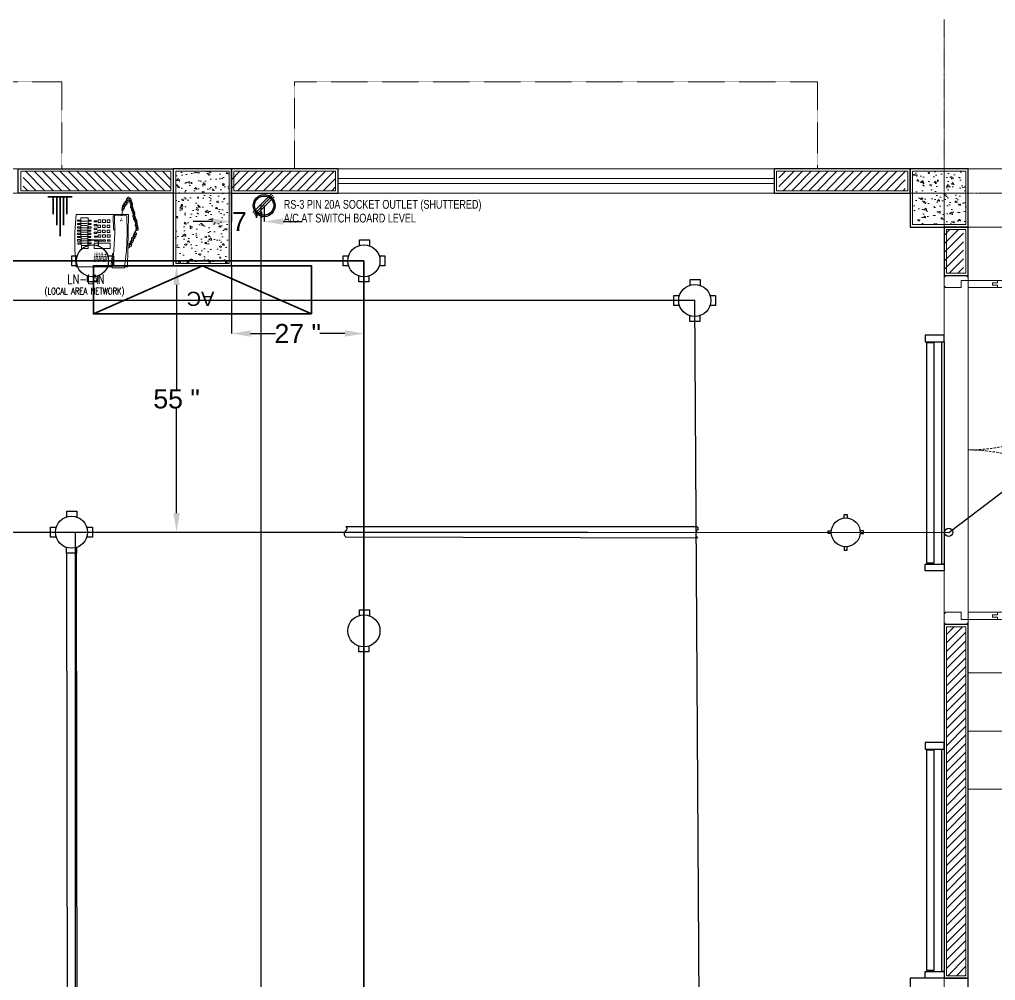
# Model space of a CAD drawing. Header units: inches. Extents: x -49881 to 95347, y -45374 to 27845.
# Drawn here: x 23279 to 28396, y -29115 to -24078 of the extents above; entities that cross this region are included whole.
import ezdxf

# ---------------------------------------------------------------- set-up
doc = ezdxf.new("R2010")
doc.units = ezdxf.units.IN
doc.header["$MEASUREMENT"] = 0
for name, pattern in [('DASH', [0.35, 0.25, -0.1]), ('DASHED', [0.75, 0.5, -0.25]), ('PHANTOMX2', [5, 2.5, -0.5, 0.5, -0.5, 0.5, -0.5])]:
    doc.linetypes.add(name, pattern=pattern)
doc.layers.get('Defpoints').update_dxf_attribs({"lineweight": 0})
for name, color, linetype in [('Cables', 7, 'Continuous'), ('COLLUM', 1, 'Continuous'), ('Layer 1', 7, 'Continuous'), ('Lights', 7, 'Continuous'), ('PVC Conduits and Circular Boxes', 7, 'Continuous'), ('Sockets', 7, 'Continuous'), ('wall 05', 3, 'Continuous')]:
    doc.layers.add(name, color=color, linetype=linetype)
for name, color, linetype, lineweight in [('DOOR', 115, 'Continuous', 15), ('E-LAN', 6, 'Continuous', 30), ('Glass', 142, 'Continuous', 9), ('grid', 9, 'Continuous', 13), ('HACTH', 8, 'Continuous', 9), ('HVAC', 46, 'Continuous', 30), ('Parapet', 253, 'Continuous', 15), ('Plaster Line', 9, 'Continuous', 15), ('Stair', 86, 'Continuous', 18), ('Sunshed', 5, 'Continuous', 15), ('WINDOW', 140, 'Continuous', 9)]:
    doc.layers.add(name, color=color, linetype=linetype, lineweight=lineweight)
doc.styles.get("Standard").update_dxf_attribs({"font": 'arial.ttf'})
doc.styles.add('Swiss721', font='swisscl.ttf')
doc.styles.add('TAVE1', font='ROMANS.shx', dxfattribs={"width": 0.75})
doc.dimstyles.get("Standard").update_dxf_attribs({"dimtxt": 100, "dimasz": 100, "dimexe": 0.18, "dimexo": 0.0625, "dimgap": 0.09, "dimtad": 0, "dimtih": 1, "dimtoh": 1, "dimdec": 0, "dimlfac": 0.03937, "dimzin": 0, "dimdsep": 46, "dimtxsty": 'Standard', "dimcen": 0.09, "dimclrd": 5, "dimclre": 5, "dimclrt": 256, "dimadec": 0, "dimazin": 0, "dimtfac": 1, "dimtdec": 0, "dimtofl": 0, "dimtmove": 0, "dimatfit": 3, "dimfxl": 1, "dimtolj": 1, "dimtzin": 0, "dimarcsym": 0})

# ---------------------------------------------------------------- blocks, each defined once
blk = doc.blocks.new('A$C0AFB10A6')
at = {"layer": 'Defpoints'}
for points in [[(0.25, 72), (0.25, 71.75), (0, 71.75), (0, 72)], [(5, 72), (5, 71.75), (4.75, 71.75), (4.75, 72)], [(0.25, 0), (0.25, 0.25), (0, 0.25), (0, 0)], [(5, 0), (5, 0.25), (4.75, 0.25), (4.75, 0)]]:
    blk.add_lwpolyline(points, close=True, dxfattribs=at)
at = {"layer": 'DOOR'}
for points in [[(5, 71), (3.5, 71), (3.5, 69.5), (0.25, 69.5), (0.25, 69.75), (0, 69.75), (0, 71.75), (0.25, 71.75), (0.25, 72), (4.75, 72), (4.75, 71.75), (5, 71.75), (5, 71)], [(10, 70.25), (10, 70), (11, 70), (11, 69.5), (5, 69.5), (5, 71), (11, 71), (11, 70.5), (10, 70.5), (10, 70.25), (10, 70.5), (11, 70.5), (11, 71), (32, 71), (32, 70.5), (33, 70.5), (33, 70), (32, 70), (32, 69.5), (11, 69.5), (40, 69.5), (40, 70), (35.99, 70.5), (35.99, 71), (32, 71)], [(5, 1), (3.5, 1), (3.5, 2.5), (0.25, 2.5), (0.25, 2.25), (0, 2.25), (0, 0.25), (0.25, 0.25), (0.25, 0), (4.75, 0), (4.75, 0.25), (5, 0.25), (5, 1)], [(10, 1.75), (10, 1.5), (11, 1.5), (11, 1), (5, 1), (5, 2.5), (11, 2.5), (11, 2), (10, 2), (10, 1.75), (10, 2), (11, 2), (11, 2.5), (32, 2.5), (32, 2), (33, 2), (33, 1.5), (32, 1.5), (32, 1), (11, 1), (40, 1), (40, 1.5), (35.99, 2), (35.99, 2.5), (32, 2.5)]]:
    blk.add_lwpolyline(points, dxfattribs=at)
at = {"layer": 'DOOR', "linetype": 'DASHED', "lineweight": 0}
for centre, start, end in [((4.98, 71.06), 270.038, 357.4531), ((4.98, 0.94), 2.5469, 89.962)]:
    blk.add_arc(centre, 35.06, start, end, dxfattribs=at)
at = {"layer": 'HACTH', "lineweight": 0, "ltscale": 10}
for p, q in [((5, 1), (5, 71)), ((0, 1.03), (0, 69.75))]:
    blk.add_line(p, q, dxfattribs=at)
blk = doc.blocks.new('TELEPHONE')
at = {"layer": 'Layer 1', "lineweight": 9}
for points in [[(10.92, 14.4), (10.74, 14.4), (10.62, 14.34), (10.62, 14.28), (10.56, 14.22), (10.5, 14.1), (10.5, 13.86), (10.56, 13.8), (10.62, 13.74), (10.68, 13.68)], [(10.8, 14.1), (10.8, 14.04), (10.98, 14.04), (10.98, 14.1), (11.04, 14.1), (11.04, 14.34)], [(11.1, 13.5), (11.16, 13.5), (11.28, 13.62), (11.28, 13.68), (11.34, 13.68), (11.34, 13.98), (11.28, 13.98), (11.28, 14.04), (11.22, 14.1), (11.16, 14.1), (11.1, 14.16), (10.92, 14.16), (10.86, 14.1), (10.8, 14.1)], [(9.9, 12.48), (9.72, 12.48), (9.48, 12.24), (9.48, 11.88), (9.6, 11.76)], [(10.02, 12.9), (9.9, 12.9), (9.78, 12.84), (9.72, 12.78), (9.66, 12.72), (9.66, 12.66), (9.6, 12.6), (9.6, 12.36), (9.66, 12.24), (9.66, 12.18), (9.72, 12.12)], [(9.72, 12.12), (9.96, 12.12), (9.96, 12.18), (10.02, 12.24)], [(10.26, 13.32), (10.14, 13.32), (10.08, 13.26), (10.02, 13.26), (9.96, 13.2), (9.9, 13.14), (9.84, 13.08), (9.78, 12.96), (9.78, 12.84), (9.84, 12.72), (9.84, 12.66), (9.9, 12.6), (9.96, 12.54)], [(9.96, 12.36), (9.96, 12.48), (9.78, 12.48)], [(10.02, 12.24), (10.02, 12.3), (9.96, 12.36)], [(10.2, 12.78), (10.14, 12.84), (10.14, 12.9), (10.02, 12.9)], [(10.5, 13.62), (10.32, 13.62), (10.26, 13.56), (10.2, 13.5), (10.08, 13.38), (10.08, 13.02), (10.14, 12.9), (10.2, 12.84)], [(10.44, 13.08), (10.44, 13.14), (10.38, 13.2), (10.32, 13.26), (10.26, 13.26), (10.2, 13.32), (10.14, 13.32)], [(10.2, 12.84), (10.38, 12.84), (10.44, 12.9), (10.44, 12.96)], [(10.74, 14.04), (10.68, 14.04), (10.56, 13.98), (10.5, 13.98), (10.32, 13.8), (10.32, 13.5), (10.38, 13.38), (10.38, 13.32), (10.44, 13.26)], [(10.44, 13.26), (10.68, 13.26), (10.68, 13.38), (10.74, 13.38)], [(10.44, 12.96), (10.44, 13.08)], [(10.68, 13.5), (10.68, 13.56), (10.62, 13.62), (10.5, 13.62)], [(10.92, 13.92), (10.86, 13.98), (10.8, 14.04), (10.68, 14.04)], [(10.68, 13.68), (10.74, 13.68), (10.74, 13.62), (10.8, 13.62), (10.8, 13.68), (10.86, 13.68), (10.92, 13.74), (10.92, 13.8)], [(10.74, 13.38), (10.74, 13.44), (10.68, 13.5)], [(10.92, 13.8), (10.92, 13.92)], [(11.1, 13.8), (11.04, 13.8), (11.04, 13.74), (10.98, 13.68), (10.98, 13.62), (11.04, 13.56)], [(11.04, 13.56), (11.04, 13.5), (11.1, 13.5)], [(11.16, 13.2), (11.28, 13.2), (11.34, 13.26), (11.46, 13.38), (11.46, 13.56), (11.4, 13.62), (11.4, 13.68), (11.34, 13.74), (11.28, 13.74), (11.28, 13.8), (11.1, 13.8)], [(11.22, 13.5), (11.16, 13.5), (11.1, 13.44)], [(11.1, 13.44), (11.1, 13.26)], [(11.1, 13.26), (11.1, 13.2), (11.16, 13.2)], [(11.22, 12.96), (11.22, 12.9), (11.4, 12.9), (11.46, 12.96), (11.52, 13.02), (11.52, 13.08), (11.58, 13.14), (11.58, 13.32), (11.52, 13.38), (11.52, 13.44), (11.46, 13.44), (11.4, 13.5), (11.16, 13.5)], [(11.34, 13.2), (11.28, 13.2), (11.28, 13.14), (11.22, 13.14), (11.22, 12.96)], [(11.34, 12.6), (11.28, 12.54), (11.22, 12.48), (11.22, 12.3)], [(11.22, 12.3), (11.28, 12.3), (11.28, 12.24)], [(11.4, 12.84), (11.28, 12.84), (11.28, 12.78)], [(11.28, 12.24), (11.34, 12.24), (11.4, 12.3), (11.46, 12.3), (11.52, 12.36), (11.52, 12.42), (11.58, 12.48), (11.58, 12.66), (11.52, 12.72), (11.52, 12.78), (11.46, 12.84), (11.4, 12.84)], [(11.28, 12.78), (11.28, 12.66), (11.34, 12.6)], [(11.34, 12.6), (11.46, 12.6), (11.52, 12.66), (11.58, 12.72), (11.64, 12.78), (11.64, 13.02), (11.58, 13.08), (11.52, 13.14), (11.46, 13.2), (11.34, 13.2)], [(11.4, 11.94), (11.46, 11.94), (11.52, 12), (11.58, 12), (11.64, 12.06), (11.64, 12.12), (11.7, 12.18), (11.7, 12.42), (11.64, 12.42), (11.64, 12.48), (11.58, 12.54), (11.52, 12.54), (11.46, 12.6), (11.34, 12.6)], [(11.4, 12.24), (11.34, 12.18), (11.34, 12.06), (11.4, 12)], [(11.46, 11.64), (11.52, 11.64), (11.58, 11.7), (11.64, 11.7), (11.7, 11.76), (11.7, 11.82), (11.76, 11.88), (11.76, 12.06), (11.7, 12.12), (11.7, 12.18), (11.64, 12.24), (11.58, 12.24), (11.52, 12.3), (11.46, 12.3), (11.4, 12.24)], [(0, 10.8), (-0.24, 7.2), (-0.24, 3.6), (0, 0)], [(0, 10.8), (10.8, 10.8)], [(0.96, 10.14), (2.46, 10.14)], [(0.96, 10.14), (0.96, 6.96), (1.08, 3.78)], [(2.46, 10.14), (2.4, 6.96), (2.52, 3.78)], [(7.44, -0.06), (7.8, 3.48), (7.98, 7.02), (7.92, 10.62)], [(7.68, 10.5), (7.92, 10.68)], [(7.68, 10.5), (7.74, 7.8), (7.98, 7.5)], [(7.98, 10.68), (7.92, 10.68), (7.92, 10.62)], [(10.44, 10.56), (7.98, 10.68)], [(9.66, 12.06), (9.54, 12.06), (9.42, 11.94), (9.42, 11.7), (9.48, 11.7), (9.48, 11.64), (9.6, 11.64)], [(9.42, 10.68), (9.6, 11.64)], [(9.6, 11.76), (9.66, 11.7), (9.78, 11.7), (9.78, 11.76), (9.84, 11.76), (9.84, 11.82)], [(9.84, 12), (9.78, 12.06), (9.66, 12.06)], [(9.84, 11.82), (9.84, 12)], [(9.96, -0.12), (10.38, 3.42), (10.56, 6.96), (10.5, 10.5)], [(10.5, 10.5), (10.5, 10.56), (10.44, 10.56)], [(10.8, 10.8), (10.62, 0)], [(11.4, 12), (11.4, 11.94)], [(11.46, 11.94), (11.4, 11.88), (11.4, 11.7)], [(11.4, 11.7), (11.46, 11.7), (11.46, 11.64)], [(11.52, 12), (11.46, 11.94)], [(11.64, 11.28), (11.76, 11.28), (11.82, 11.34), (11.88, 11.4), (11.88, 11.46), (11.94, 11.52), (11.94, 11.7), (11.88, 11.76), (11.88, 11.82), (11.82, 11.82), (11.76, 11.88), (11.52, 11.88)], [(11.64, 11.58), (11.58, 11.52)], [(11.58, 11.52), (11.58, 11.34)], [(11.58, 11.34), (11.58, 11.28), (11.64, 11.28)], [(11.7, 11.7), (11.7, 11.64), (11.64, 11.64)], [(11.76, 10.98), (11.82, 10.98), (11.88, 11.04), (11.94, 11.04), (12, 11.1), (12, 11.16), (12.06, 11.22), (12.06, 11.4), (12, 11.46), (12, 11.52), (11.94, 11.52), (11.88, 11.58), (11.82, 11.58), (11.76, 11.64), (11.7, 11.64), (11.64, 11.58), (11.7, 11.58)], [(11.76, 11.28), (11.7, 11.22), (11.7, 11.04)], [(11.7, 11.04), (11.76, 10.98)], [(11.76, 10.62), (11.7, 10.56), (11.7, 10.38)], [(11.7, 10.38), (11.76, 10.38), (11.76, 10.32)], [(11.82, 11.34), (11.82, 11.28), (11.76, 11.28)], [(11.88, 10.92), (11.76, 10.92), (11.76, 10.86)], [(11.76, 10.32), (11.82, 10.32), (11.88, 10.38), (11.94, 10.38), (12, 10.44), (12, 10.5), (12.06, 10.56), (12.06, 10.74), (12, 10.8), (12, 10.86), (11.94, 10.92), (11.88, 10.92)], [(11.76, 10.86), (11.76, 10.74)], [(11.76, 10.74), (11.82, 10.68)], [(11.82, 10.68), (11.76, 10.62)], [(11.82, 10.68), (11.94, 10.68), (12.06, 10.8), (12.12, 10.86), (12.12, 11.1), (12.06, 11.16), (12, 11.22), (12, 11.28), (11.88, 11.28), (11.82, 11.34)], [(11.88, 10.08), (11.88, 10.02), (11.94, 10.02), (12, 10.08), (12.06, 10.08), (12.12, 10.14), (12.12, 10.2), (12.18, 10.26), (12.18, 10.5), (12.12, 10.5), (12.12, 10.56), (12.06, 10.62), (12, 10.62), (11.94, 10.68), (11.82, 10.68)], [(11.94, 10.38), (11.88, 10.38), (11.88, 10.32), (11.82, 10.26), (11.82, 10.14), (11.88, 10.08)], [(11.94, 9.72), (12, 9.72), (12.06, 9.78), (12.12, 9.78), (12.18, 9.84), (12.18, 9.9), (12.24, 9.96), (12.24, 10.2), (12.18, 10.2), (12.18, 10.26), (12.12, 10.32), (12.06, 10.32), (12, 10.38), (11.94, 10.38)], [(12, 10.08), (11.94, 10.02)], [(12.12, 9.42), (12.18, 9.42), (12.24, 9.48), (12.3, 9.48), (12.36, 9.54), (12.42, 9.6), (12.42, 9.84), (12.36, 9.9), (12.36, 9.96), (12.3, 9.96), (12.24, 10.02), (12.18, 10.02), (12.12, 10.08), (12.06, 10.08), (12, 10.02)], [(0.84, 9.42), (0.3, 9.42), (0.3, 9.66), (0.84, 9.66)], [(0.84, 8.76), (0.3, 8.76), (0.3, 9), (0.84, 9)], [(0.84, 8.04), (0.3, 8.04), (0.3, 8.28), (0.84, 8.28)], [(0.84, 9.66), (0.84, 9.42)], [(0.84, 9), (0.84, 8.76)], [(0.84, 8.28), (0.84, 8.04)], [(2.28, 9.48), (1.08, 9.48)], [(2.28, 9), (1.08, 9)], [(2.28, 8.58), (1.08, 8.58)], [(2.28, 8.1), (1.08, 8.1)], [(3.12, 9.42), (2.58, 9.42), (2.58, 9.66), (3.12, 9.66)], [(3.12, 8.76), (2.58, 8.76), (2.58, 9), (3.12, 9)], [(3.12, 8.04), (2.58, 8.04), (2.58, 8.28), (3.12, 8.28)], [(3.12, 9.66), (3.12, 9.42)], [(3.12, 9), (3.12, 8.76)], [(3.12, 8.28), (3.12, 8.04)], [(4.26, 9.3), (3.72, 9.3), (3.72, 9.54), (4.26, 9.54)], [(4.26, 8.52), (3.72, 8.52), (3.72, 8.76), (4.26, 8.76)], [(4.26, 9.54), (4.26, 9.3)], [(4.26, 8.76), (4.26, 8.52)], [(4.5, 8.64), (5.04, 8.64)], [(4.5, 8.16), (4.5, 8.64)], [(5.04, 8.16), (4.5, 8.16)], [(4.56, 9.72), (5.1, 9.72)], [(4.56, 9.18), (4.56, 9.72)], [(5.1, 9.18), (4.56, 9.18)], [(5.04, 8.64), (5.04, 8.16)], [(5.1, 9.72), (5.1, 9.18)], [(6.06, 9.18), (5.46, 9.18), (5.46, 9.72), (6.06, 9.72)], [(6, 8.16), (5.46, 8.16), (5.46, 8.64), (6, 8.64)], [(6, 8.64), (6, 8.16)], [(6.06, 9.72), (6.06, 9.18)], [(6.96, 9.18), (6.42, 9.18), (6.42, 9.72), (6.96, 9.72)], [(6.96, 8.16), (6.42, 8.16), (6.42, 8.64), (6.96, 8.64)], [(6.96, 9.72), (6.96, 9.18)], [(6.96, 8.64), (6.96, 8.16)], [(9.24, 9.6), (9.18, 9.6), (9.18, 9.54), (9.24, 9.54), (9.24, 9.6)], [(9.18, 9.6), (9.18, 9.6)], [(9.3, 9.9), (9.36, 9.84), (9.36, 9.9), (9.3, 9.9)], [(9.54, 9.6), (9.48, 9.6), (9.48, 9.54), (9.54, 9.54), (9.54, 9.6)], [(9.48, 9.6), (9.48, 9.6)], [(11.94, 10.02), (11.88, 9.96), (11.88, 9.84), (11.94, 9.78), (11.94, 9.72)], [(12.12, 9.72), (12.06, 9.66), (12.06, 9.48)], [(12.06, 9.48), (12.12, 9.48), (12.12, 9.42)], [(12.18, 9.78), (12.12, 9.72)], [(12.3, 9.48), (12.3, 9.42), (12.24, 9.42), (12.24, 9.36), (12.18, 9.3), (12.18, 9.24), (12.24, 9.18)], [(12.3, 8.82), (12.24, 8.76), (12.24, 8.7), (12.18, 8.64), (12.18, 8.58), (12.24, 8.52)], [(12.36, 9.06), (12.3, 9.06), (12.24, 9)], [(12.24, 9), (12.24, 8.94), (12.3, 8.88), (12.3, 8.82), (12.36, 8.82)], [(12.24, 8.52), (12.24, 8.46), (12.3, 8.46)], [(12.36, 8.82), (12.42, 8.82), (12.42, 8.88), (12.48, 8.88), (12.6, 9), (12.6, 9.24), (12.54, 9.3), (12.54, 9.36), (12.48, 9.42), (12.42, 9.42), (12.36, 9.48), (12.3, 9.48)], [(12.3, 8.46), (12.36, 8.46), (12.42, 8.52), (12.48, 8.58), (12.54, 8.64), (12.54, 8.94), (12.42, 9.06), (12.36, 9.06)], [(12.42, 8.52), (12.36, 8.46)], [(12.36, 8.46), (12.36, 8.22)], [(12.36, 8.22), (12.36, 8.16), (12.42, 8.16)], [(12.42, 7.5), (12.6, 7.5), (12.72, 7.62), (12.78, 7.62), (12.78, 7.68), (12.84, 7.74), (12.84, 7.92), (12.78, 7.98), (12.78, 8.04), (12.72, 8.1), (12.66, 8.16), (12.6, 8.16), (12.48, 8.22)], [(12.48, 8.22), (12.42, 8.22), (12.42, 8.16)], [(12.42, 8.16), (12.42, 7.92)], [(0.84, 7.38), (0.3, 7.38), (0.3, 7.62), (0.84, 7.62)], [(0.84, 6.72), (0.3, 6.72), (0.3, 6.96), (0.84, 6.96)], [(0.84, 6.06), (0.3, 6.06), (0.3, 6.3), (0.84, 6.3)], [(0.84, 7.62), (0.84, 7.38)], [(0.84, 6.96), (0.84, 6.72)], [(0.84, 6.3), (0.84, 6.06)], [(2.28, 7.62), (1.08, 7.62)], [(2.28, 7.2), (1.08, 7.2)], [(2.28, 6.72), (1.08, 6.72)], [(2.28, 6.3), (1.08, 6.3)], [(3.06, 7.38), (2.52, 7.38), (2.52, 7.62), (3.06, 7.62)], [(3.06, 6.72), (2.52, 6.72), (2.52, 6.96), (3.06, 6.96)], [(3.06, 6.06), (2.52, 6.06), (2.52, 6.3), (3.06, 6.3)], [(3.06, 7.62), (3.06, 7.38)], [(3.06, 6.96), (3.06, 6.72)], [(3.06, 6.3), (3.06, 6.06)], [(4.26, 7.74), (3.72, 7.74), (3.72, 7.98), (4.26, 7.98)], [(4.26, 6.9), (3.72, 6.9), (3.72, 7.2), (4.26, 7.2)], [(4.32, 6.12), (3.78, 6.12), (3.78, 6.36), (4.32, 6.36)], [(4.26, 7.98), (4.26, 7.74)], [(4.26, 7.2), (4.26, 6.9)], [(4.32, 6.36), (4.32, 6.12)], [(4.5, 7.62), (5.1, 7.62)], [(4.5, 7.08), (4.5, 7.62)], [(5.1, 7.08), (4.5, 7.08)], [(4.56, 6.6), (5.1, 6.6)], [(4.56, 6.12), (4.56, 6.6)], [(5.1, 6.12), (4.56, 6.12)], [(5.1, 7.62), (5.1, 7.08)], [(5.1, 6.6), (5.1, 6.12)], [(6, 7.08), (5.46, 7.08), (5.46, 7.62), (6, 7.62)], [(6.06, 6.12), (5.46, 6.12), (5.46, 6.6), (6.06, 6.6)], [(6, 7.62), (6, 7.08)], [(6.06, 6.6), (6.06, 6.12)], [(6.96, 7.08), (6.42, 7.08), (6.42, 7.62), (6.96, 7.62)], [(7.02, 6.12), (6.42, 6.12), (6.42, 6.6), (7.02, 6.6)], [(6.96, 7.62), (6.96, 7.08)], [(7.02, 6.6), (7.02, 6.12)], [(11.94, 6.24), (11.76, 6.24), (11.7, 6.18), (11.46, 5.94), (11.46, 5.76), (11.52, 5.7), (11.52, 5.64), (11.58, 5.52), (11.64, 5.52)], [(12.18, 6.66), (12.06, 6.66), (12, 6.6), (11.94, 6.6), (11.88, 6.54), (11.82, 6.48), (11.76, 6.42), (11.76, 6.36), (11.7, 6.24), (11.7, 6.18), (11.76, 6.12), (11.76, 6), (11.88, 5.88)], [(12.36, 7.08), (12.3, 7.02), (12.12, 7.02), (12.06, 6.96), (12, 6.9), (11.94, 6.84), (11.94, 6.48), (12, 6.42), (12, 6.36), (12.06, 6.3)], [(12.12, 6.12), (12.12, 6.18), (12.06, 6.18), (12.06, 6.24), (11.94, 6.24)], [(12.36, 7.44), (12.3, 7.44), (12.12, 7.26), (12.12, 7.2), (12.06, 7.14), (12.06, 6.9), (12.12, 6.84), (12.18, 6.78), (12.24, 6.72)], [(12.06, 6.3), (12.12, 6.3), (12.18, 6.24), (12.24, 6.3), (12.3, 6.3), (12.3, 6.36), (12.36, 6.42), (12.36, 6.48), (12.3, 6.54)], [(12.3, 6.54), (12.3, 6.6), (12.24, 6.6), (12.24, 6.66), (12.12, 6.66)], [(12.48, 6.96), (12.42, 6.96), (12.42, 7.02), (12.36, 7.02), (12.36, 7.08), (12.3, 7.08), (12.24, 7.02)], [(12.24, 6.72), (12.24, 6.66), (12.36, 6.66), (12.36, 6.72), (12.42, 6.72), (12.48, 6.78), (12.48, 6.84)], [(12.48, 7.86), (12.42, 7.86), (12.36, 7.8)], [(12.36, 7.8), (12.36, 7.5), (12.42, 7.5)], [(12.42, 7.92), (12.42, 7.86), (12.48, 7.86)], [(12.48, 6.84), (12.48, 6.96)], [(0.84, 5.34), (0.3, 5.34), (0.3, 5.64), (0.84, 5.64)], [(0.9, 4.68), (0.36, 4.68), (0.36, 4.98), (0.9, 4.98)], [(0.84, 5.64), (0.84, 5.34)], [(0.9, 4.98), (0.9, 4.68)], [(2.28, 5.82), (1.08, 5.82)], [(2.34, 5.4), (1.08, 5.4)], [(2.34, 4.92), (1.14, 4.92)], [(2.34, 4.44), (1.14, 4.44)], [(3.12, 5.4), (2.58, 5.4), (2.58, 5.64), (3.12, 5.64)], [(3.12, 4.74), (2.58, 4.74), (2.58, 4.98), (3.12, 4.98)], [(3.12, 5.64), (3.12, 5.4)], [(3.12, 4.98), (3.12, 4.74)], [(3.72, 4.92), (7.02, 4.92)], [(3.72, 3.84), (3.72, 4.92)], [(4.32, 5.34), (3.78, 5.34), (3.78, 5.58), (4.32, 5.58)], [(4.32, 5.58), (4.32, 5.34)], [(4.68, 5.58), (5.28, 5.58)], [(4.68, 5.34), (4.68, 5.58)], [(5.28, 5.34), (4.68, 5.34)], [(5.28, 5.58), (5.28, 5.34)], [(6.06, 5.34), (5.52, 5.34), (5.52, 5.58), (6.06, 5.58)], [(6.06, 5.58), (6.06, 5.34)], [(7.02, 5.34), (6.48, 5.34), (6.48, 5.58), (7.02, 5.58)], [(7.02, 5.58), (7.02, 5.34)], [(7.02, 4.92), (7.02, 3.84)], [(11.1, 4.14), (10.68, 3.84)], [(11.46, 5.04), (11.34, 5.04), (11.28, 4.98), (11.22, 4.98), (10.98, 4.74), (10.98, 4.56), (11.04, 4.5), (11.04, 4.38), (11.16, 4.26)], [(11.22, 4.62), (11.1, 4.62), (10.98, 4.5), (10.98, 4.26), (11.04, 4.2), (11.1, 4.2), (11.1, 4.14)], [(11.58, 5.46), (11.52, 5.46), (11.4, 5.4), (11.34, 5.4), (11.28, 5.34), (11.22, 5.28), (11.16, 5.22), (11.16, 4.8), (11.28, 4.68)], [(11.16, 4.26), (11.34, 4.26), (11.34, 4.32), (11.4, 4.32), (11.4, 4.5)], [(11.4, 4.5), (11.4, 4.56), (11.34, 4.56), (11.34, 4.62), (11.22, 4.62)], [(11.28, 4.68), (11.52, 4.68), (11.52, 4.8)], [(11.76, 5.82), (11.64, 5.82), (11.52, 5.76), (11.46, 5.76), (11.4, 5.7), (11.4, 5.58), (11.34, 5.52), (11.34, 5.28), (11.4, 5.22), (11.46, 5.16), (11.46, 5.1)], [(11.52, 4.92), (11.52, 4.98), (11.46, 4.98), (11.46, 5.04), (11.34, 5.04)], [(11.46, 5.1), (11.52, 5.1), (11.52, 5.04), (11.64, 5.04), (11.64, 5.1), (11.7, 5.1), (11.7, 5.16), (11.76, 5.16), (11.76, 5.22)], [(11.76, 5.34), (11.7, 5.34), (11.7, 5.4), (11.64, 5.4), (11.64, 5.46), (11.52, 5.46)], [(11.52, 4.8), (11.52, 4.92)], [(11.64, 5.52), (11.64, 5.46), (11.82, 5.46), (11.82, 5.52), (11.88, 5.52), (11.88, 5.7)], [(11.88, 5.7), (11.88, 5.76), (11.82, 5.76), (11.82, 5.82), (11.7, 5.82)], [(11.76, 5.22), (11.76, 5.34)], [(2.52, 3.78), (1.08, 3.78)], [(7.02, 3.84), (3.72, 3.84)], [(3.78, 2.16), (3.84, 2.16), (3.84, 2.22), (3.78, 2.22), (3.78, 2.16)], [(3.84, 2.82), (3.9, 2.82), (3.9, 2.88), (3.84, 2.88), (3.84, 2.82)], [(4.14, 2.16), (4.2, 2.16), (4.2, 2.22), (4.14, 2.22), (4.14, 2.16)], [(4.2, 2.82), (4.26, 2.82), (4.26, 2.88), (4.2, 2.88), (4.2, 2.82)], [(4.44, 2.16), (4.5, 2.16), (4.5, 2.22), (4.44, 2.22), (4.44, 2.16)], [(4.5, 2.82), (4.56, 2.82), (4.56, 2.88), (4.5, 2.88), (4.5, 2.82)], [(4.74, 2.16), (4.8, 2.16), (4.8, 2.22), (4.74, 2.22), (4.74, 2.16)], [(4.8, 2.52), (4.86, 2.52), (4.86, 2.58), (4.8, 2.58), (4.8, 2.52)], [(4.86, 2.82), (4.92, 2.82), (4.92, 2.88), (4.86, 2.88), (4.86, 2.82)], [(5.1, 2.52), (5.16, 2.52), (5.16, 2.58), (5.1, 2.52)], [(5.1, 2.16), (5.16, 2.16), (5.16, 2.22), (5.1, 2.22), (5.1, 2.16)], [(5.16, 2.82), (5.22, 2.82), (5.22, 2.88), (5.16, 2.88), (5.16, 2.82)], [(5.4, 2.16), (5.46, 2.16), (5.46, 2.22), (5.4, 2.22), (5.4, 2.16)], [(5.46, 2.82), (5.52, 2.82), (5.52, 2.88), (5.46, 2.88), (5.46, 2.82)], [(5.7, 2.16), (5.76, 2.16), (5.76, 2.22), (5.7, 2.22), (5.7, 2.16)], [(5.76, 2.82), (5.82, 2.82), (5.82, 2.88), (5.76, 2.88), (5.76, 2.82)], [(5.76, 2.52), (5.82, 2.52), (5.76, 2.58), (5.76, 2.52)], [(6, 2.16), (6.06, 2.16), (6.06, 2.22), (6, 2.22), (6, 2.16)], [(6.06, 2.52), (6.12, 2.52), (6.12, 2.58), (6.06, 2.58), (6.06, 2.52)], [(6.12, 2.82), (6.18, 2.82), (6.18, 2.88), (6.12, 2.88), (6.12, 2.82)], [(6.36, 2.16), (6.42, 2.16), (6.42, 2.22), (6.36, 2.22), (6.36, 2.16)], [(6.42, 2.82), (6.48, 2.82), (6.48, 2.88), (6.42, 2.88), (6.42, 2.82)], [(7.14, 0.12), (7.5, 2.7)], [(7.5, 2.7), (7.74, 2.88)], [(7.32, 0), (0, 0)], [(3.72, 1.2), (3.66, 1.2), (3.66, 1.14), (3.72, 1.14), (3.72, 1.2)], [(3.66, 1.2), (3.66, 1.2)], [(3.72, 1.8), (3.78, 1.8), (3.78, 1.86), (3.72, 1.86), (3.72, 1.8)], [(3.72, 1.5), (3.78, 1.5), (3.72, 1.56), (3.72, 1.5)], [(4.08, 1.2), (4.02, 1.2), (4.02, 1.14), (4.08, 1.14), (4.08, 1.2)], [(4.02, 1.2), (4.02, 1.2)], [(4.08, 1.8), (4.14, 1.8), (4.14, 1.86), (4.08, 1.86), (4.08, 1.8)], [(4.38, 1.2), (4.32, 1.2), (4.32, 1.14), (4.38, 1.14), (4.38, 1.2)], [(4.32, 1.2), (4.32, 1.2)], [(4.38, 1.8), (4.44, 1.8), (4.44, 1.86), (4.38, 1.86), (4.38, 1.8)], [(4.38, 1.5), (4.44, 1.5), (4.38, 1.56), (4.38, 1.5)], [(4.68, 1.2), (4.62, 1.2), (4.62, 1.14), (4.68, 1.14), (4.68, 1.2)], [(4.62, 1.2), (4.62, 1.2)], [(4.68, 1.5), (4.74, 1.5), (4.74, 1.56), (4.68, 1.56), (4.68, 1.5)], [(4.74, 1.8), (4.8, 1.8), (4.8, 1.86), (4.74, 1.86), (4.74, 1.8)], [(4.92, 1.2), (4.98, 1.2), (4.98, 1.14), (5.04, 1.2), (4.92, 1.2)], [(5.04, 1.8), (5.1, 1.8), (5.1, 1.86), (5.04, 1.86), (5.04, 1.8)], [(5.34, 1.2), (5.28, 1.2), (5.28, 1.14), (5.34, 1.14), (5.34, 1.2)], [(5.28, 1.2), (5.28, 1.2)], [(5.34, 1.8), (5.4, 1.8), (5.4, 1.86), (5.34, 1.86), (5.34, 1.8)], [(5.64, 1.2), (5.58, 1.2), (5.58, 1.14), (5.64, 1.14), (5.64, 1.2)], [(5.58, 1.2), (5.58, 1.2)], [(5.64, 1.8), (5.7, 1.8), (5.7, 1.86), (5.64, 1.86), (5.64, 1.8)], [(5.64, 1.5), (5.7, 1.5), (5.64, 1.56), (5.64, 1.5)], [(5.94, 1.2), (5.88, 1.2), (5.88, 1.14), (5.94, 1.14), (5.94, 1.2)], [(5.88, 1.2), (5.88, 1.2)], [(5.94, 1.5), (6, 1.5), (6, 1.56), (5.94, 1.56), (5.94, 1.5)], [(6, 1.8), (6.06, 1.8), (6.06, 1.86), (6, 1.86), (6, 1.8)], [(6.3, 1.2), (6.24, 1.2), (6.24, 1.14), (6.3, 1.14), (6.3, 1.2)], [(6.24, 1.2), (6.24, 1.2)], [(6.3, 1.8), (6.36, 1.8), (6.36, 1.86), (6.3, 1.86), (6.3, 1.8)], [(7.44, -0.12), (7.14, 0.12)], [(10.62, 0), (10.02, 0)], [(7.44, -0.06), (7.44, -0.12), (7.5, -0.18)], [(7.5, -0.18), (9.96, -0.18), (9.96, -0.12)]]:
    blk.add_lwpolyline(points, dxfattribs=at)
for points, knots in [([(9.96, 12.54), (9.96, 12.54), (10.02, 12.54), (10.02, 12.54), (10.18, 12.52), (10.22, 12.56), (10.2, 12.72), (10.2, 12.72), (10.2, 12.78), (10.2, 12.78)], [0, 0, 0, 0, 1, 1, 1, 2, 2, 2, 3, 3, 3, 3]), ([(12.24, 9.18), (12.24, 9.18), (12.24, 9.12), (12.24, 9.12), (12.24, 9.12), (12.36, 9.12), (12.36, 9.12), (12.5, 9.29), (12.56, 9.22), (12.54, 9.42), (12.54, 9.42), (12.54, 9.6), (12.54, 9.6), (12.54, 9.6), (12.48, 9.66), (12.48, 9.66), (12.48, 9.66), (12.42, 9.72), (12.42, 9.72), (12.42, 9.72), (12.3, 9.72), (12.3, 9.72), (12.3, 9.72), (12.24, 9.78), (12.24, 9.78), (12.24, 9.78), (12.18, 9.78), (12.18, 9.78), (12.18, 9.78), (12.12, 9.72), (12.12, 9.72)], [0, 0, 0, 0, 1, 1, 1, 2, 2, 2, 3, 3, 3, 4, 4, 4, 5, 5, 5, 6, 6, 6, 7, 7, 7, 8, 8, 8, 9, 9, 9, 10, 10, 10, 10]), ([(12.42, 8.16), (12.42, 8.16), (12.48, 8.16), (12.48, 8.16), (12.75, 8.43), (12.64, 8.25), (12.66, 8.64), (12.66, 8.64), (12.66, 8.7), (12.66, 8.7), (12.66, 8.7), (12.6, 8.7), (12.6, 8.7), (12.6, 8.7), (12.54, 8.76), (12.54, 8.76), (12.54, 8.76), (12.48, 8.82), (12.48, 8.82), (12.48, 8.82), (12.3, 8.82), (12.3, 8.82)], [0, 0, 0, 0, 1, 1, 1, 2, 2, 2, 3, 3, 3, 4, 4, 4, 5, 5, 5, 6, 6, 6, 7, 7, 7, 7]), ([(12.48, 7.86), (12.48, 7.86), (12.54, 7.86), (12.54, 7.86), (12.81, 8.13), (12.7, 7.96), (12.72, 8.34), (12.72, 8.34), (12.72, 8.4), (12.72, 8.4), (12.72, 8.4), (12.66, 8.4), (12.66, 8.4), (12.66, 8.4), (12.6, 8.46), (12.6, 8.46), (12.6, 8.46), (12.54, 8.46), (12.54, 8.46), (12.54, 8.46), (12.48, 8.52), (12.48, 8.52), (12.48, 8.52), (12.42, 8.52), (12.42, 8.52)], [0, 0, 0, 0, 1, 1, 1, 2, 2, 2, 3, 3, 3, 4, 4, 4, 5, 5, 5, 6, 6, 6, 7, 7, 7, 8, 8, 8, 8]), ([(11.88, 5.88), (11.88, 5.88), (11.94, 5.88), (11.94, 5.88), (12.1, 5.86), (12.14, 5.9), (12.12, 6.06), (12.12, 6.06), (12.12, 6.12), (12.12, 6.12)], [0, 0, 0, 0, 1, 1, 1, 2, 2, 2, 3, 3, 3, 3]), ([(12.36, 7.44), (12.36, 7.44), (12.42, 7.44), (12.42, 7.44), (12.6, 7.63), (12.52, 7.49), (12.54, 7.8), (12.54, 7.8), (12.48, 7.86), (12.48, 7.86)], [0, 0, 0, 0, 1, 1, 1, 2, 2, 2, 3, 3, 3, 3]), ([(3.84, 2.52), (3.84, 2.52), (3.9, 2.52), (3.9, 2.52), (3.9, 2.52), (3.84, 2.52), (3.84, 2.52), (3.84, 2.52), (3.84, 2.58), (3.84, 2.58), (3.84, 2.58), (3.84, 2.52), (3.84, 2.52)], [0, 0, 0, 0, 1, 1, 1, 2, 2, 2, 3, 3, 3, 4, 4, 4, 4]), ([(4.14, 2.52), (4.14, 2.52), (4.2, 2.52), (4.2, 2.52), (4.2, 2.52), (4.2, 2.58), (4.2, 2.58), (4.2, 2.58), (4.2, 2.52), (4.2, 2.52), (4.2, 2.52), (4.14, 2.52), (4.14, 2.52)], [0, 0, 0, 0, 1, 1, 1, 2, 2, 2, 3, 3, 3, 4, 4, 4, 4]), ([(4.5, 2.52), (4.5, 2.52), (4.56, 2.52), (4.56, 2.52), (4.56, 2.52), (4.5, 2.52), (4.5, 2.52), (4.5, 2.52), (4.5, 2.58), (4.5, 2.58), (4.5, 2.58), (4.5, 2.52), (4.5, 2.52)], [0, 0, 0, 0, 1, 1, 1, 2, 2, 2, 3, 3, 3, 4, 4, 4, 4]), ([(5.4, 2.52), (5.4, 2.52), (5.46, 2.52), (5.46, 2.52), (5.46, 2.52), (5.46, 2.58), (5.46, 2.58), (5.46, 2.58), (5.46, 2.52), (5.46, 2.52), (5.46, 2.52), (5.4, 2.52), (5.4, 2.52)], [0, 0, 0, 0, 1, 1, 1, 2, 2, 2, 3, 3, 3, 4, 4, 4, 4]), ([(6.36, 2.52), (6.36, 2.52), (6.42, 2.52), (6.42, 2.52), (6.42, 2.52), (6.42, 2.58), (6.42, 2.58), (6.42, 2.58), (6.42, 2.52), (6.42, 2.52), (6.42, 2.52), (6.36, 2.52), (6.36, 2.52)], [0, 0, 0, 0, 1, 1, 1, 2, 2, 2, 3, 3, 3, 4, 4, 4, 4]), ([(4.02, 1.5), (4.02, 1.5), (4.08, 1.5), (4.08, 1.5), (4.08, 1.5), (4.08, 1.56), (4.08, 1.56), (4.08, 1.56), (4.08, 1.5), (4.08, 1.5), (4.08, 1.5), (4.02, 1.5), (4.02, 1.5)], [0, 0, 0, 0, 1, 1, 1, 2, 2, 2, 3, 3, 3, 4, 4, 4, 4]), ([(4.98, 1.5), (4.98, 1.5), (5.04, 1.5), (5.04, 1.5), (5.04, 1.5), (5.04, 1.56), (5.04, 1.56), (5.04, 1.56), (5.04, 1.5), (5.04, 1.5), (5.04, 1.5), (4.98, 1.5), (4.98, 1.5)], [0, 0, 0, 0, 1, 1, 1, 2, 2, 2, 3, 3, 3, 4, 4, 4, 4]), ([(5.28, 1.5), (5.28, 1.5), (5.34, 1.5), (5.34, 1.5), (5.34, 1.5), (5.34, 1.56), (5.34, 1.56), (5.34, 1.56), (5.34, 1.5), (5.34, 1.5), (5.34, 1.5), (5.28, 1.5), (5.28, 1.5)], [0, 0, 0, 0, 1, 1, 1, 2, 2, 2, 3, 3, 3, 4, 4, 4, 4]), ([(6.24, 1.5), (6.24, 1.5), (6.3, 1.5), (6.3, 1.5), (6.3, 1.5), (6.3, 1.56), (6.3, 1.56), (6.3, 1.56), (6.3, 1.5), (6.3, 1.5), (6.3, 1.5), (6.24, 1.5), (6.24, 1.5)], [0, 0, 0, 0, 1, 1, 1, 2, 2, 2, 3, 3, 3, 4, 4, 4, 4])]:
    blk.add_open_spline(points, degree=3, knots=knots, dxfattribs=at)
blk = doc.blocks.new('ASDSAETR')
for p, q in [((51404, -7188.31), (51404, -7197.3)), ((51404, -7190.29), (51410.36, -7190.29)), ((51404, -7191.55), (51414.43, -7191.55)), ((51404, -7192.81), (51418.49, -7192.81)), ((51404, -7194.07), (51414.43, -7194.07)), ((51404, -7195.33), (51410.36, -7195.33))]:
    blk.add_line(p, q)
blk = doc.blocks.new('A$C63C712C3')
at = {"ltscale": 2}
for p, q in [((39.8, 42), (33.8, 42)), ((39.8, 15.9), (33.8, 15.9)), ((1230.6, 42), (1236.6, 42)), ((1230.6, 15.9), (1236.6, 15.9))]:
    blk.add_line(p, q, dxfattribs=at)
for points in [[(35.5, 102.6), (0, 102.6), (0, 0), (35.5, 0)], [(35.5, 102.6), (1235.5, 102.6), (1235.5, 90.2), (35.5, 90.2)], [(1235.5, 102.6), (1270.9, 102.6), (1270.9, 0), (1235.5, 0)], [(39.8, 47.6), (1230.6, 47.6), (1230.6, 10.1), (39.8, 10.1)]]:
    blk.add_lwpolyline(points, close=True, dxfattribs=at)
blk = doc.blocks.new('*D223')
at = {"color": 5, "lineweight": -2, "transparency": 16777216}
for p, q in [((24389.8, -25369.2), (24389.8, -25724.2)), ((25084.5, -25343.2), (25084.5, -25724.2)), ((24489.8, -25724), (24620.5, -25724)), ((24984.5, -25724), (24853.8, -25724))]:
    blk.add_line(p, q, dxfattribs=at)
at = {"color": 5, "transparency": 16777216}
for points in [[(24489.8, -25707.4), (24489.8, -25740.7), (24389.8, -25724)], [(24984.5, -25707.4), (24984.5, -25740.7), (25084.5, -25724)]]:
    blk.add_solid(points, dxfattribs=at)
at = {"layer": 'Defpoints', "color": 0, "transparency": 16777216}
for p in [(24389.8, -25369.2), (25084.5, -25343.1), (25084.5, -25724)]:
    blk.add_point(p, dxfattribs=at)
at = {"transparency": 16777216, "insert": (24737.2, -25724), "char_height": 100, "attachment_point": 5}
blk.add_mtext('\\A1;27 "', dxfattribs=at)
blk = doc.blocks.new('*D224')
at = {"color": 5, "lineweight": -2, "transparency": 16777216}
for p, q in [((24389.8, -24988.2), (24389.8, -25137.3)), ((24561.2, -25053.6), (24561.2, -25137.3)), ((24289.8, -25137.1), (24189.8, -25137.1)), ((24661.2, -25137.1), (24761.2, -25137.1))]:
    blk.add_line(p, q, dxfattribs=at)
at = {"color": 5, "transparency": 16777216}
for points in [[(24289.8, -25120.5), (24289.8, -25153.8), (24389.8, -25137.1)], [(24661.2, -25120.5), (24661.2, -25153.8), (24561.2, -25137.1)]]:
    blk.add_solid(points, dxfattribs=at)
at = {"layer": 'Defpoints', "color": 0, "transparency": 16777216}
for p in [(24389.8, -24988.2), (24561.2, -25053.5), (24389.8, -25137.1)]:
    blk.add_point(p, dxfattribs=at)
at = {"transparency": 16777216, "insert": (24475.5, -25137.1), "char_height": 100, "attachment_point": 5}
blk.add_mtext('\\A1;7 "', dxfattribs=at)
blk = doc.blocks.new('*D225')
at = {"color": 5, "lineweight": -2, "transparency": 16777216}
for p, q in [((24085.1, -25369.2), (24102.2, -25369.2)), ((24102, -25469.2), (24102, -26016.5)), ((24102, -26665.6), (24102, -26118.3)), ((23551.1, -26765.6), (24102.2, -26765.6))]:
    blk.add_line(p, q, dxfattribs=at)
at = {"color": 5, "transparency": 16777216}
for points in [[(24085.3, -25469.2), (24118.7, -25469.2), (24102, -25369.2)], [(24085.3, -26665.6), (24118.7, -26665.6), (24102, -26765.6)]]:
    blk.add_solid(points, dxfattribs=at)
at = {"layer": 'Defpoints', "color": 0, "transparency": 16777216}
for p in [(24085, -25369.2), (24102, -25369.2), (23551, -26765.6)]:
    blk.add_point(p, dxfattribs=at)
at = {"transparency": 16777216, "insert": (24102, -26067.4), "char_height": 100, "attachment_point": 5}
blk.add_mtext('\\A1;55 "', dxfattribs=at)

msp = doc.modelspace()

# ---------------------------------------------------------------- hatches: boundary and pattern name
at = {"layer": 'HACTH', "lineweight": 0}
h = msp.add_hatch(dxfattribs=at)
h.set_pattern_fill('ANSI31', color=256, scale=254, style=0)
h.set_pattern_definition([(135, (3464063.196, -4416097.753), (22.4506403, 22.4506403), [])])
h.paths.add_polyline_path([(23297.6, -24873.9), (24072.3, -24873.9), (24072.3, -24975.5), (23297.6, -24975.5)])
h = msp.add_hatch(dxfattribs=at)
h.set_pattern_fill('AR-CONC', color=256, scale=12.7, style=0)
h.set_pattern_definition([(50, (-3410406.77, -4407741.15), (91.0920432, -7.9695211), [9.525, -104.775]), (355, (-3410406.77, -4407741.15), (-17.6214194, 95.528401), [7.62, -83.82]), (100.4514, (-3410399.18, -4407741.82), (73.4706915, 87.5588218), [8.0950041, -89.0450482]), (46.1842, (-3410406.77, -4407715.75), (135.5396132, -21.0209148), [14.2875, -157.1625]), (96.6356, (-3410395.47, -4407717.5), (118.7021636, 123.7129696), [12.1425066, -133.567551]), (351.1842, (-3410406.77, -4407715.75), (118.702067, 123.7130623), [11.43, -125.73]), (21, (-3410394.07, -4407722.1), (75.8071956, -51.1325991), [9.525, -104.775]), (326, (-3410394.07, -4407722.1), (30.9010472, 92.0940557), [7.62, -83.82]), (71.4514, (-3410387.75, -4407726.36), (106.7082738, 40.9613731), [8.0950041, -89.0450482]), (37.5, (-3410406.768, -4407741.153), (1.54430163, 42.27751944), [0, -82.804, 0, -85.09, 0, -84.1375]), (7.5, (-3410406.77, -4407741.153), (33.40983126, 50.0902874), [0, -48.514, 0, -80.899, 0, -32.0675]), (327.5, (-3410435.09, -4407741.153), (67.7954494, -2.8644687), [0, -31.75, 0, -99.06, 0, -131.445]), (317.5, (-3410447.79, -4407741.153), (74.0646435, 12.71333276), [0, -41.275, 0, -65.786, 0, -93.345])])
h.paths.add_polyline_path([(24097.7, -25356.5), (24377.1, -25356.5), (24377.1, -24873.9), (24097.7, -24873.9)])
h = msp.add_hatch(dxfattribs=at)
h.set_pattern_fill('ANSI31', color=256, scale=254, style=0)
h.set_pattern_definition([(45, (-3415601.068, -4416097.753), (-22.4506403, 22.4506403), [])])
h.paths.add_polyline_path([(24935.9, -24975.5), (24935.9, -24873.9), (24389.8, -24873.9), (24389.8, -24975.5)])
h = msp.add_hatch(dxfattribs=at)
h.set_pattern_fill('ANSI31', color=256, scale=254, style=0)
h.set_pattern_definition([(45, (-3415928.688, -4416097.753), (-22.4506403, 22.4506403), [])])
h.paths.add_polyline_path([(28227.8, -25178.7), (28126.2, -25178.7), (28126.2, -25407.3), (28227.8, -25407.3)])
h.paths.add_polyline_path([(27260, -24873.9), (27260, -24975.5), (27923, -24975.5), (27923, -24873.9)])
h = msp.add_hatch(dxfattribs=at)
h.set_pattern_fill('AR-CONC', color=256, scale=12.7, style=0)
h.set_pattern_definition([(50, (-3415915.99, -4416097.75), (91.0920432, -7.9695211), [9.525, -104.775]), (355, (-3415915.99, -4416097.75), (-17.6214194, 95.528401), [7.62, -83.82]), (100.4514, (-3415908.4, -4416098.42), (73.4706915, 87.5588218), [8.0950041, -89.0450482]), (46.1842, (-3415915.99, -4416072.35), (135.5396132, -21.0209148), [14.2875, -157.1625]), (96.6356, (-3415904.69, -4416074.1), (118.7021636, 123.7129696), [12.1425066, -133.567551]), (351.1842, (-3415915.99, -4416072.35), (118.702067, 123.7130623), [11.43, -125.73]), (21, (-3415903.29, -4416078.7), (75.8071956, -51.1325991), [9.525, -104.775]), (326, (-3415903.29, -4416078.7), (30.9010472, 92.0940557), [7.62, -83.82]), (71.4514, (-3415896.97, -4416082.96), (106.7082738, 40.9613731), [8.0950041, -89.0450482]), (37.5, (-3415915.988, -4416097.753), (1.54430163, 42.27751944), [0, -82.804, 0, -85.09, 0, -84.1375]), (7.5, (-3415915.988, -4416097.753), (33.40983126, 50.0902874), [0, -48.514, 0, -80.899, 0, -32.0675]), (327.5, (-3415944.31, -4416097.753), (67.7954494, -2.8644687), [0, -31.75, 0, -99.06, 0, -131.445]), (317.5, (-3415957.01, -4416097.753), (74.0646435, 12.71333276), [0, -41.275, 0, -65.786, 0, -93.345])])
h.paths.add_polyline_path([(27961.1, -25153.3), (28240.5, -25153.3), (28240.5, -24873.9), (27961.1, -24873.9)])
h = msp.add_hatch(dxfattribs=at)
h.set_pattern_fill('ANSI31', color=256, scale=254, style=0)
h.set_pattern_definition([(45, (-3818555.07, -4388384.025), (-22.4506403, 22.4506403), [])])
h.paths.add_polyline_path([(28240.5, -27261.5), (28138.9, -27261.5), (28138.9, -29090.3), (28240.5, -29090.3)])

# ---------------------------------------------------------------- linework, layer by layer
for p, q in [((23638.2, -25262.5), (23638.2, -25232.8)), ((23638.2, -25232.8), (23690.6, -25232.8)), ((23690.6, -25232.8), (23690.7, -25264.2)), ((23552.4, -25369.4), (23552.4, -25316.9)), ((23552.4, -25316.9), (23582.1, -25316.9)), ((23741.8, -25316.9), (23771.5, -25316.9)), ((23771.5, -25316.9), (23771.5, -25369.4)), ((23582.1, -25369.4), (23552.4, -25369.4)), ((23771.5, -25369.4), (23741.8, -25369.4)), ((23635.6, -25452.6), (23635.6, -25422.9)), ((23688.1, -25422.9), (23688.1, -25452.6)), ((23688.1, -25452.6), (23635.6, -25452.6))]:
    msp.add_line(p, q)
for centre, radius in [((23661.8, -25343.1), 84.1), ((28150.3, -26766.2), 21.1)]:
    msp.add_circle(centre, radius)
at = {"layer": 'Cables', "color": 4}
msp.add_line((24546, -33749.4), (24546, -25048.5), dxfattribs=at)
at = {"layer": 'Cables', "color": 5, "lineweight": 30}
for p, q in [((7625.8, -25343.1), (25084.5, -25343.1)), ((25084.5, -25343.1), (25084.5, -33744.3))]:
    msp.add_line(p, q, dxfattribs=at)
at = {"layer": 'Cables', "color": 6}
for p, q in [((26818.7, -25550.9), (21510.7, -25550.9)), ((26872.6, -33909.2), (26818.7, -25550.9))]:
    msp.add_line(p, q, dxfattribs=at)
at = {"layer": 'Cables', "color": 3}
for p, q in [((28150.3, -26766.2), (28722, -26334.4)), ((20176.6, -26766.2), (26260.7, -26765.2)), ((23570.7, -26765.6), (23570.7, -33949.2)), ((26260.7, -26765.2), (28150.3, -26766.2))]:
    msp.add_line(p, q, dxfattribs=at)
at = {"layer": 'Cables'}
msp.add_lwpolyline([(23524.2, -26875.1), (23527.7, -29347.7), (23580.2, -29347.7), (23576.6, -26875.1), (23524.2, -26875.1)], dxfattribs=at)
at = {"layer": 'COLLUM', "linetype": 'Continuous', "ltscale": 10}
for points in [[(24085, -25369.2), (24389.8, -25369.2), (24389.8, -24861.2), (24085, -24861.2)], [(27948.4, -25166), (28253.2, -25166), (28253.2, -24861.2), (27948.4, -24861.2)], [(27948.4, -29407.8), (28253.2, -29407.8), (28253.2, -29103), (27948.4, -29103)]]:
    msp.add_lwpolyline(points, close=True, dxfattribs=at)
at = {"layer": 'Glass'}
for points in [[(24948.6, -24912), (27234.6, -24912)], [(24948.6, -24937.4), (27234.6, -24937.4)]]:
    msp.add_lwpolyline(points, dxfattribs=at)
at = {"layer": 'grid', "linetype": 'PHANTOMX2', "ltscale": 0.2}
for points in [[(28126.2, -34638.7), (28126.2, -24078.1)], [(29105.3, -24988.2), (6012.9, -24988.2)], [(28126.2, -29407.8), (28126.2, -27248.8)]]:
    msp.add_lwpolyline(points, dxfattribs=at)
at = {"layer": 'HVAC'}
for p, q in [((23665.7, -25621.4), (24237.4, -25369.2)), ((24237.4, -25369.2), (24809.2, -25621.4))]:
    msp.add_line(p, q, dxfattribs=at)
msp.add_lwpolyline([(24809.2, -25621.4), (23665.7, -25621.4), (23665.7, -25369.2), (24809.2, -25369.2)], close=True, dxfattribs=at)
at = {"layer": 'Parapet'}
for points in [[(3231.6, -34157.6), (28253.2, -34157.6), (28253.2, -24861.2), (3231.6, -24861.2)], [(3358.6, -34030.6), (28126.2, -34030.6), (28126.2, -24988.2), (3358.6, -24988.2)]]:
    msp.add_lwpolyline(points, close=True, dxfattribs=at)
at = {"layer": 'Plaster Line'}
for points in [[(23284.9, -24873.9), (24072.3, -24873.9), (24072.3, -24975.5), (23284.9, -24975.5)], [(24097.7, -25356.5), (24377.1, -25356.5), (24377.1, -24873.9), (24097.7, -24873.9)], [(24935.9, -24873.9), (24402.5, -24873.9), (24402.5, -24975.5), (24935.9, -24975.5)], [(27935.7, -24873.9), (27247.3, -24873.9), (27247.3, -24975.5), (27935.7, -24975.5)], [(27961.1, -25153.3), (28240.5, -25153.3), (28240.5, -24873.9), (27961.1, -24873.9)], [(28240.5, -25178.7), (28138.9, -25178.7), (28138.9, -25407.3), (28240.5, -25407.3)], [(28240.5, -27261.5), (28138.9, -27261.5), (28138.9, -29090.3), (28240.5, -29090.3)]]:
    msp.add_lwpolyline(points, close=True, dxfattribs=at)
at = {"layer": 'PVC Conduits and Circular Boxes'}
for p, q in [((25060.9, -25262.5), (25060.9, -25232.8)), ((25060.9, -25232.8), (25113.3, -25232.8)), ((25113.3, -25232.8), (25113.4, -25264.2)), ((24975.1, -25369.4), (24975.1, -25316.9)), ((24975.1, -25316.9), (25004.8, -25316.9)), ((25164.5, -25316.9), (25194.2, -25316.9)), ((25194.2, -25316.9), (25194.2, -25369.4)), ((25004.8, -25369.4), (24975.1, -25369.4)), ((25194.2, -25369.4), (25164.5, -25369.4)), ((25058.3, -25452.6), (25058.3, -25422.9)), ((25110.8, -25422.9), (25110.8, -25452.6)), ((25110.8, -25452.6), (25058.3, -25452.6)), ((26795, -25470.2), (26795, -25440.5)), ((26795, -25440.5), (26847.4, -25440.5)), ((26847.4, -25440.5), (26847.5, -25471.9)), ((26709.2, -25577.1), (26709.2, -25524.6)), ((26709.2, -25524.6), (26738.9, -25524.6)), ((26898.7, -25524.6), (26928.4, -25524.6)), ((26928.4, -25524.6), (26928.4, -25577.1)), ((26738.9, -25577.1), (26709.2, -25577.1)), ((26928.4, -25577.1), (26898.7, -25577.1)), ((26792.4, -25660.4), (26792.4, -25630.7)), ((26844.9, -25630.7), (26844.9, -25660.4)), ((26844.9, -25660.4), (26792.4, -25660.4)), ((23527.3, -26685), (23527.3, -26655.3)), ((23527.3, -26655.3), (23579.8, -26655.3)), ((23579.8, -26655.3), (23579.9, -26686.7)), ((23441.6, -26791.9), (23441.6, -26739.4)), ((23441.6, -26739.4), (23471.3, -26739.4)), ((23631, -26739.4), (23660.7, -26739.4)), ((23660.7, -26739.4), (23660.7, -26791.9)), ((23471.3, -26791.9), (23441.6, -26791.9)), ((23660.7, -26791.9), (23631, -26791.9)), ((23524.8, -26875.1), (23524.8, -26845.4)), ((23577.2, -26845.4), (23577.2, -26875.1)), ((23577.2, -26875.1), (23524.8, -26875.1)), ((25060.9, -27202.1), (25060.9, -27172.4)), ((25060.9, -27172.4), (25113.3, -27172.4)), ((25113.3, -27172.4), (25113.4, -27203.8)), ((25058.3, -27392.3), (25058.3, -27362.6)), ((25110.8, -27362.6), (25110.8, -27392.3)), ((25110.8, -27392.3), (25058.3, -27392.3))]:
    msp.add_line(p, q, dxfattribs=at)
for points in [[(27603, -26690.7), (27603, -26673.5), (27618.1, -26673.5), (27618.1, -26690.7)], [(27535.1, -26772.9), (27517.9, -26772.8), (27518, -26757.7), (27535.2, -26757.9)], [(27686.1, -26772.9), (27703.3, -26772.8), (27703.2, -26757.7), (27685.9, -26757.9)], [(27603, -26841.6), (27603, -26858.8), (27618.1, -26858.8), (27618.1, -26841.6)]]:
    msp.add_lwpolyline(points, dxfattribs=at)
msp.add_lwpolyline([(26830.2, -26736.4, -0.56347), (26830.2, -26756.6, 0.368601), (26832.5, -26797.5), (24990.1, -26792.4, -0.456322), (24990.2, -26756.6, 0.605884), (24990.2, -26735.7)], format="xyb", close=True, dxfattribs=at)
for centre, radius in [((25084.5, -25343.1), 84.1), ((26818.7, -25550.9), 84.1), ((23551, -26765.6), 84.1), ((27610.6, -26766.2), 75.8), ((25084.5, -27282.8), 84.1)]:
    msp.add_circle(centre, radius, dxfattribs=at)
at = {"layer": 'Sockets', "color": 3}
for p, q in [((24501.1, -25090.1), (24599.6, -24991.6)), ((24508.3, -25098), (24606.7, -24999.6)), ((24515.4, -25106), (24613.9, -25007.5))]:
    msp.add_line(p, q, dxfattribs=at)
for radius in [57.6, 50.2]:
    msp.add_circle((24561.2, -25053.5), radius, dxfattribs=at)
at = {"layer": 'Stair', "linetype": 'Continuous', "ltscale": 10}
for points in [[(28253.5, -27807.6), (28863.1, -27807.6), (28863.1, -24861.2), (28253.2, -24861.2)], [(28253.5, -28112.4), (29167.9, -28112.4), (29167.9, -24861.2), (28253.2, -24861.2)], [(28253.5, -27502.8), (28253.5, -27502.8), (28558.3, -27502.8), (28558.3, -25166), (28558.3, -25166), (28253.2, -25166)]]:
    msp.add_lwpolyline(points, dxfattribs=at)
at = {"layer": 'Sunshed', "linetype": 'DASH'}
for points in [[(20986.2, -24861.2), (20757.6, -24861.2), (20757.6, -24404), (23500.8, -24404), (23500.8, -24404), (23500.8, -24861.2), (23272.2, -24861.2)], [(24948.6, -24861.2), (24720, -24861.2), (24720, -24404), (27463.2, -24404), (27463.2, -24404), (27463.2, -24861.2), (27234.6, -24861.2)], [(28253.2, -27502.8), (29472.4, -27502.8), (29472.4, -25166), (28253.2, -25166)]]:
    msp.add_lwpolyline(points, dxfattribs=at)
at = {"layer": 'wall 05'}
for points in [[(23272.2, -24861.2), (24085, -24861.2), (24085, -24988.2), (23272.2, -24988.2)], [(24948.6, -24861.2), (24389.8, -24861.2), (24389.8, -24988.2), (24948.6, -24988.2)], [(27948.4, -24861.2), (27234.6, -24861.2), (27234.6, -24988.2), (27948.4, -24988.2)], [(28253.2, -25166), (28126.2, -25166), (28126.2, -25420), (28253.2, -25420)], [(28253.2, -27248.8), (28126.2, -27248.8), (28126.2, -29103), (28253.2, -29103)]]:
    msp.add_lwpolyline(points, close=True, dxfattribs=at)
at = {"layer": 'WINDOW'}
for points in [[(24948.6, -24861.2), (27234.6, -24861.2)], [(24948.6, -24988.2), (27234.6, -24988.2)]]:
    msp.add_lwpolyline(points, dxfattribs=at)

# ---------------------------------------------------------------- block references
at = {"xscale": 25.4, "yscale": 25.4, "zscale": 25.4}
msp.add_blockref('TELEPHONE', (23575.3, -25375.2), dxfattribs=at)
at = {"layer": 'E-LAN', "lineweight": 0, "xscale": 14.224, "yscale": 14.224, "zscale": 14.224, "rotation": 270}
msp.add_blockref('ASDSAETR', (125801.9, 706162.9), dxfattribs=at)
at = {"layer": 'HACTH', "lineweight": 0, "ltscale": 10, "xscale": 25.4, "yscale": 25.4, "zscale": 25.4}
msp.add_blockref('A$C0AFB10A6', (28126.2, -27248.8), dxfattribs=at)
at = {"layer": 'Lights', "lineweight": 0, "xscale": 0.9717457119858204, "yscale": 0.9717457122522172, "zscale": 0.9717457123347089, "rotation": 270}
for p in [(28026.5, -25732.3), (28026.5, -27868)]:
    msp.add_blockref('A$C63C712C3', p, dxfattribs=at)

# ---------------------------------------------------------------- texts
at = {"layer": 'E-LAN', "lineweight": 0, "style": 'TAVE1', "width": 0.75}
for s, height, p in [('LN-LAN', 49.56, (23529.8, -25463.9)), ('(LOCAL AREA NETWORK)', 34.694, (23409.6, -25519))]:
    msp.add_text(s, height=height, dxfattribs=at).set_placement(p)
at = {"layer": 'HVAC'}
msp.add_text('AC', height=74.54, rotation=180, dxfattribs=at).set_placement((24299.9, -25504.9))
at = {"layer": 'Sockets', "color": 3, "style": 'Swiss721'}
for s, p in [('RS-3 PIN 20A SOCKET OUTLET (SHUTTERED)', (24664.1, -25070)), ('A/C AT SWITCH BOARD LEVEL', (24664.1, -25142))]:
    msp.add_text(s, height=46.068, dxfattribs=at).set_placement(p)

# ---------------------------------------------------------------- dimensions: what is measured, and where the dimension line sits
for base, p1, p2, picture, middle in [((24389.8, -25137.1), (24561.2, -25053.5), (24389.8, -24988.2), '*D224', (24475.5, -25137.1)), ((25084.5, -25724), (24389.8, -25369.2), (25084.5, -25343.1), '*D223', (24737.2, -25724))]:
    dim = msp.add_linear_dim(base=base, p1=p1, p2=p2, dimstyle='Standard', override={"dimpost": ' "'})
    dim.commit()
    dim.dimension.update_dxf_attribs({"geometry": picture, "text_midpoint": middle})
dim = msp.add_linear_dim(base=(24102, -25369.2), p1=(23551, -26765.6), p2=(24085, -25369.2), angle=90, dimstyle='Standard', override={"dimpost": ' "'})
dim.commit()
dim.dimension.update_dxf_attribs({"geometry": '*D225', "text_midpoint": (24102, -26067.4)})

doc.saveas('drawing.dxf')
